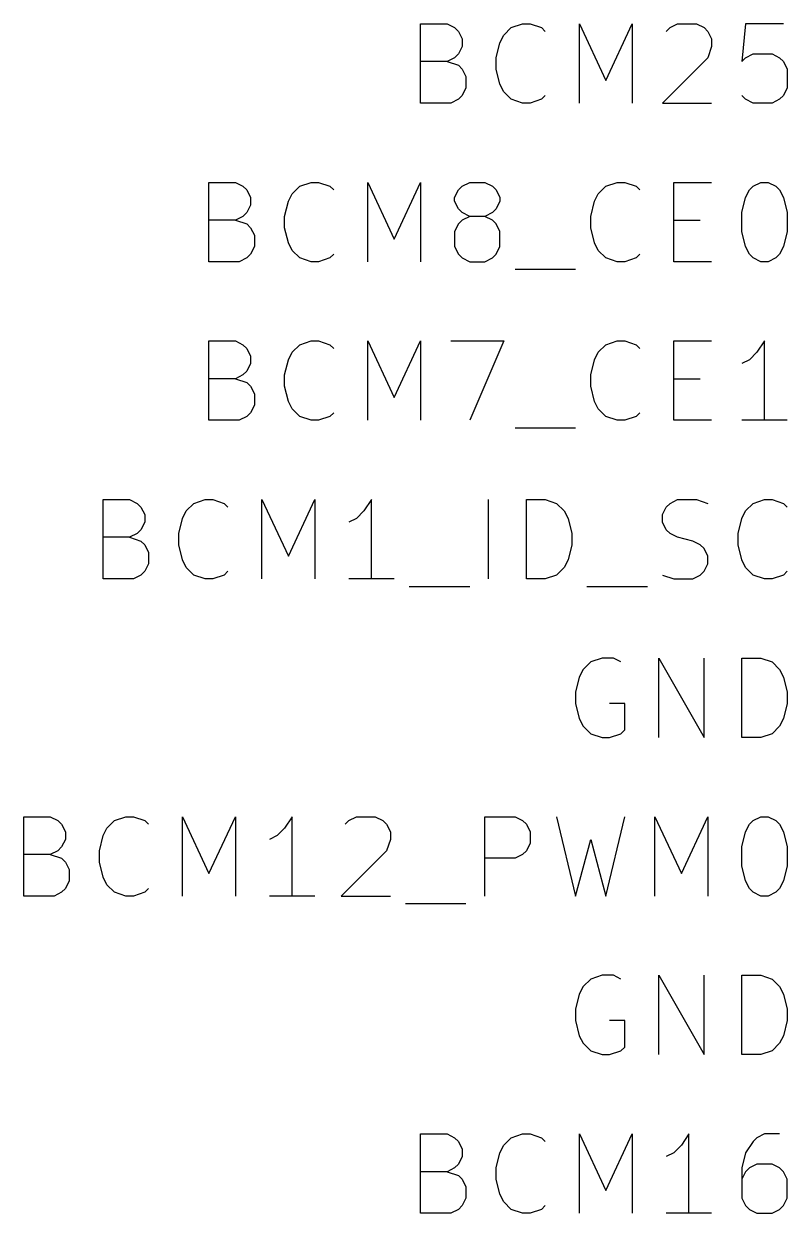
# Model space of a CAD drawing. Header units: millimetres. Extents: x 10 to 287, y -200 to -10.
# Drawn here: x 53.84 to 66.05, y -70.44 to -51.39 of the extents above; entities that cross this region are included whole.
import ezdxf

# ---------------------------------------------------------------- set-up
doc = ezdxf.new("R2010")
doc.units = ezdxf.units.MM
doc.layers.add('GREENSIXTYFIVE', color=129, linetype='CONTINUOUS')

msp = doc.modelspace()

# ---------------------------------------------------------------- linework, layer by layer
at = {"layer": 'GREENSIXTYFIVE', "linetype": 'CONTINUOUS'}
for p, q in [((60.1859, -52.6575), (60.1859, -51.3875)), ((60.1859, -51.3875), (60.6093, -51.3875)), ((60.1859, -52.6575), (60.1859, -51.3875)), ((60.1859, -51.3875), (60.6093, -51.3875)), ((60.6093, -51.3875), (60.7302, -51.448)), ((60.6093, -51.3875), (60.7302, -51.448)), ((61.6374, -51.448), (61.8188, -51.3875)), ((61.6374, -51.448), (61.8188, -51.3875)), ((61.8188, -51.3875), (61.9397, -51.3875)), ((61.8188, -51.3875), (61.9397, -51.3875)), ((61.9397, -51.3875), (62.1212, -51.448)), ((61.9397, -51.3875), (62.1212, -51.448)), ((62.7259, -52.6575), (62.7259, -51.3875)), ((62.7259, -51.3875), (63.1493, -52.2947)), ((62.7259, -52.6575), (62.7259, -51.3875)), ((62.7259, -51.3875), (63.1493, -52.2947)), ((63.1493, -52.2947), (63.5726, -51.3875)), ((63.1493, -52.2947), (63.5726, -51.3875)), ((63.5726, -51.3875), (63.5726, -52.6575)), ((63.5726, -51.3875), (63.5726, -52.6575)), ((64.1773, -51.448), (64.2983, -51.3875)), ((64.1773, -51.448), (64.2983, -51.3875)), ((64.2983, -51.3875), (64.6007, -51.3875)), ((64.2983, -51.3875), (64.6007, -51.3875)), ((64.6007, -51.3875), (64.7216, -51.448)), ((64.6007, -51.3875), (64.7216, -51.448)), ((65.3868, -51.3875), (65.3264, -51.9923)), ((65.3868, -51.3875), (65.3264, -51.9923)), ((65.9916, -51.3875), (65.3868, -51.3875)), ((65.9916, -51.3875), (65.3868, -51.3875)), ((60.7302, -51.448), (60.7907, -51.5085)), ((60.7302, -51.448), (60.7907, -51.5085)), ((60.7907, -51.5085), (60.8512, -51.6294)), ((60.7907, -51.5085), (60.8512, -51.6294)), ((61.4559, -51.6899), (61.5164, -51.569)), ((61.4559, -51.6899), (61.5164, -51.569)), ((61.5164, -51.569), (61.6374, -51.448)), ((61.5164, -51.569), (61.6374, -51.448)), ((62.1212, -51.448), (62.1816, -51.5085)), ((62.1212, -51.448), (62.1816, -51.5085)), ((64.1169, -51.5085), (64.1773, -51.448)), ((64.1169, -51.5085), (64.1773, -51.448)), ((64.7216, -51.448), (64.7821, -51.5085)), ((64.7216, -51.448), (64.7821, -51.5085)), ((64.7821, -51.5085), (64.8426, -51.6294)), ((64.7821, -51.5085), (64.8426, -51.6294)), ((60.8512, -51.7504), (60.7907, -51.8713)), ((60.8512, -51.7504), (60.7907, -51.8713)), ((60.8512, -51.6294), (60.8512, -51.7504)), ((60.8512, -51.6294), (60.8512, -51.7504)), ((61.3955, -51.9318), (61.4559, -51.6899)), ((61.3955, -51.9318), (61.4559, -51.6899)), ((64.8426, -51.7504), (64.7821, -51.9318)), ((64.8426, -51.7504), (64.7821, -51.9318)), ((64.8426, -51.6294), (64.8426, -51.7504)), ((64.8426, -51.6294), (64.8426, -51.7504)), ((60.6093, -51.9923), (60.1859, -51.9923)), ((60.6093, -51.9923), (60.1859, -51.9923)), ((60.7302, -51.9318), (60.6093, -51.9923)), ((60.7302, -51.9318), (60.6093, -51.9923)), ((60.6093, -51.9923), (60.7907, -52.0528)), ((60.6093, -51.9923), (60.7907, -52.0528)), ((60.7907, -51.8713), (60.7302, -51.9318)), ((60.7907, -51.8713), (60.7302, -51.9318)), ((61.3955, -52.1132), (61.3955, -51.9318)), ((61.3955, -52.1132), (61.3955, -51.9318)), ((64.7821, -51.9318), (64.0564, -52.6575)), ((64.7821, -51.9318), (64.0564, -52.6575)), ((65.3264, -51.9923), (65.3868, -51.9318)), ((65.3264, -51.9923), (65.3868, -51.9318)), ((65.3868, -51.9318), (65.5078, -51.8713)), ((65.3868, -51.9318), (65.5078, -51.8713)), ((65.5078, -51.8713), (65.8102, -51.8713)), ((65.5078, -51.8713), (65.8102, -51.8713)), ((65.8102, -51.8713), (65.9311, -51.9318)), ((65.8102, -51.8713), (65.9311, -51.9318)), ((65.9311, -51.9318), (65.9916, -51.9923)), ((65.9311, -51.9318), (65.9916, -51.9923)), ((65.9916, -51.9923), (66.0521, -52.1132)), ((65.9916, -51.9923), (66.0521, -52.1132)), ((60.7907, -52.0528), (60.8512, -52.1132)), ((60.7907, -52.0528), (60.8512, -52.1132)), ((60.8512, -52.1132), (60.9116, -52.2342)), ((60.8512, -52.1132), (60.9116, -52.2342)), ((61.4559, -52.3551), (61.3955, -52.1132)), ((61.4559, -52.3551), (61.3955, -52.1132)), ((66.0521, -52.1132), (66.0521, -52.4156)), ((66.0521, -52.1132), (66.0521, -52.4156)), ((60.9116, -52.2342), (60.9116, -52.4156)), ((60.9116, -52.2342), (60.9116, -52.4156)), ((61.5164, -52.4761), (61.4559, -52.3551)), ((61.5164, -52.4761), (61.4559, -52.3551)), ((60.8512, -52.5366), (60.7907, -52.5971)), ((60.8512, -52.5366), (60.7907, -52.5971)), ((60.9116, -52.4156), (60.8512, -52.5366)), ((60.9116, -52.4156), (60.8512, -52.5366)), ((61.6374, -52.5971), (61.5164, -52.4761)), ((61.6374, -52.5971), (61.5164, -52.4761)), ((62.1816, -52.5366), (62.1212, -52.5971)), ((62.1816, -52.5366), (62.1212, -52.5971)), ((65.3868, -52.5971), (65.3264, -52.5366)), ((65.3868, -52.5971), (65.3264, -52.5366)), ((65.9916, -52.5366), (65.9311, -52.5971)), ((65.9916, -52.5366), (65.9311, -52.5971)), ((66.0521, -52.4156), (65.9916, -52.5366)), ((66.0521, -52.4156), (65.9916, -52.5366)), ((60.6697, -52.6575), (60.1859, -52.6575)), ((60.6697, -52.6575), (60.1859, -52.6575)), ((60.7907, -52.5971), (60.6697, -52.6575)), ((60.7907, -52.5971), (60.6697, -52.6575)), ((61.8188, -52.6575), (61.6374, -52.5971)), ((61.8188, -52.6575), (61.6374, -52.5971)), ((61.9397, -52.6575), (61.8188, -52.6575)), ((61.9397, -52.6575), (61.8188, -52.6575)), ((62.1212, -52.5971), (61.9397, -52.6575)), ((62.1212, -52.5971), (61.9397, -52.6575)), ((64.0564, -52.6575), (64.8426, -52.6575)), ((64.0564, -52.6575), (64.8426, -52.6575)), ((65.5078, -52.6575), (65.3868, -52.5971)), ((65.5078, -52.6575), (65.3868, -52.5971)), ((65.8102, -52.6575), (65.5078, -52.6575)), ((65.8102, -52.6575), (65.5078, -52.6575)), ((65.9311, -52.5971), (65.8102, -52.6575)), ((65.9311, -52.5971), (65.8102, -52.6575)), ((56.7993, -55.1975), (56.7993, -53.9275)), ((56.7993, -53.9275), (57.2227, -53.9275)), ((56.7993, -55.1975), (56.7993, -53.9275)), ((56.7993, -53.9275), (57.2227, -53.9275)), ((57.2227, -53.9275), (57.3436, -53.988)), ((57.2227, -53.9275), (57.3436, -53.988)), ((57.3436, -53.988), (57.4041, -54.0485)), ((57.3436, -53.988), (57.4041, -54.0485)), ((57.4041, -54.0485), (57.4646, -54.1694)), ((57.4041, -54.0485), (57.4646, -54.1694)), ((58.1298, -54.109), (58.2508, -53.988)), ((58.1298, -54.109), (58.2508, -53.988)), ((58.2508, -53.988), (58.4322, -53.9275)), ((58.2508, -53.988), (58.4322, -53.9275)), ((58.4322, -53.9275), (58.5531, -53.9275)), ((58.4322, -53.9275), (58.5531, -53.9275)), ((58.5531, -53.9275), (58.7346, -53.988)), ((58.5531, -53.9275), (58.7346, -53.988)), ((58.7346, -53.988), (58.795, -54.0485)), ((58.7346, -53.988), (58.795, -54.0485)), ((59.3393, -55.1975), (59.3393, -53.9275)), ((59.3393, -53.9275), (59.7627, -54.8347)), ((59.3393, -55.1975), (59.3393, -53.9275)), ((59.3393, -53.9275), (59.7627, -54.8347)), ((59.7627, -54.8347), (60.186, -53.9275)), ((59.7627, -54.8347), (60.186, -53.9275)), ((60.186, -53.9275), (60.186, -55.1975)), ((60.186, -53.9275), (60.186, -55.1975)), ((60.7303, -54.1694), (60.7907, -54.0485)), ((60.7303, -54.1694), (60.7907, -54.0485)), ((60.7907, -54.0485), (60.8512, -53.988)), ((60.7907, -54.0485), (60.8512, -53.988)), ((60.8512, -53.988), (60.9722, -53.9275)), ((60.8512, -53.988), (60.9722, -53.9275)), ((60.9722, -53.9275), (61.2141, -53.9275)), ((60.9722, -53.9275), (61.2141, -53.9275)), ((61.2141, -53.9275), (61.335, -53.988)), ((61.2141, -53.9275), (61.335, -53.988)), ((61.335, -53.988), (61.3955, -54.0485)), ((61.335, -53.988), (61.3955, -54.0485)), ((61.3955, -54.0485), (61.456, -54.1694)), ((61.3955, -54.0485), (61.456, -54.1694)), ((63.0283, -54.109), (63.1493, -53.988)), ((63.0283, -54.109), (63.1493, -53.988)), ((63.1493, -53.988), (63.3307, -53.9275)), ((63.1493, -53.988), (63.3307, -53.9275)), ((63.3307, -53.9275), (63.4516, -53.9275)), ((63.3307, -53.9275), (63.4516, -53.9275)), ((63.4516, -53.9275), (63.6331, -53.988)), ((63.4516, -53.9275), (63.6331, -53.988)), ((63.6331, -53.988), (63.6935, -54.0485)), ((63.6331, -53.988), (63.6935, -54.0485)), ((64.2378, -55.1975), (64.2378, -53.9275)), ((64.2378, -53.9275), (64.8426, -53.9275)), ((64.2378, -55.1975), (64.2378, -53.9275)), ((64.2378, -53.9275), (64.8426, -53.9275)), ((65.3868, -54.1694), (65.4473, -54.0485)), ((65.3868, -54.1694), (65.4473, -54.0485)), ((65.4473, -54.0485), (65.5078, -53.988)), ((65.4473, -54.0485), (65.5078, -53.988)), ((65.5078, -53.988), (65.6287, -53.9275)), ((65.5078, -53.988), (65.6287, -53.9275)), ((65.6287, -53.9275), (65.7497, -53.9275)), ((65.6287, -53.9275), (65.7497, -53.9275)), ((65.7497, -53.9275), (65.8706, -53.988)), ((65.7497, -53.9275), (65.8706, -53.988)), ((65.8706, -53.988), (65.9311, -54.0485)), ((65.8706, -53.988), (65.9311, -54.0485)), ((65.9311, -54.0485), (65.9916, -54.1694)), ((65.9311, -54.0485), (65.9916, -54.1694)), ((57.4646, -54.2904), (57.4041, -54.4113)), ((57.4646, -54.2904), (57.4041, -54.4113)), ((57.4646, -54.1694), (57.4646, -54.2904)), ((57.4646, -54.1694), (57.4646, -54.2904)), ((58.0089, -54.4718), (58.0693, -54.2299)), ((58.0089, -54.4718), (58.0693, -54.2299)), ((58.0693, -54.2299), (58.1298, -54.109)), ((58.0693, -54.2299), (58.1298, -54.109)), ((60.7303, -54.2299), (60.7303, -54.1694)), ((60.7303, -54.2299), (60.7303, -54.1694)), ((60.7907, -54.3509), (60.7303, -54.2299)), ((60.7907, -54.3509), (60.7303, -54.2299)), ((61.456, -54.2299), (61.3955, -54.3509)), ((61.456, -54.2299), (61.3955, -54.3509)), ((61.456, -54.1694), (61.456, -54.2299)), ((61.456, -54.1694), (61.456, -54.2299)), ((62.9074, -54.4718), (62.9678, -54.2299)), ((62.9074, -54.4718), (62.9678, -54.2299)), ((62.9678, -54.2299), (63.0283, -54.109)), ((62.9678, -54.2299), (63.0283, -54.109)), ((65.3264, -54.4113), (65.3868, -54.1694)), ((65.3264, -54.4113), (65.3868, -54.1694)), ((65.9916, -54.1694), (66.0521, -54.4113)), ((65.9916, -54.1694), (66.0521, -54.4113)), ((57.3436, -54.4718), (57.2227, -54.5323)), ((57.3436, -54.4718), (57.2227, -54.5323)), ((57.4041, -54.4113), (57.3436, -54.4718)), ((57.4041, -54.4113), (57.3436, -54.4718)), ((58.0089, -54.6532), (58.0089, -54.4718)), ((58.0089, -54.6532), (58.0089, -54.4718)), ((60.8512, -54.4113), (60.7907, -54.3509)), ((60.8512, -54.4113), (60.7907, -54.3509)), ((60.9722, -54.4718), (60.8512, -54.4113)), ((60.9722, -54.4718), (60.8512, -54.4113)), ((60.9722, -54.4718), (60.8512, -54.5323)), ((60.9722, -54.4718), (60.8512, -54.5323)), ((61.2141, -54.4718), (60.9722, -54.4718)), ((61.2141, -54.4718), (60.9722, -54.4718)), ((61.335, -54.4113), (61.2141, -54.4718)), ((61.335, -54.4113), (61.2141, -54.4718)), ((61.335, -54.5323), (61.2141, -54.4718)), ((61.335, -54.5323), (61.2141, -54.4718)), ((61.3955, -54.3509), (61.335, -54.4113)), ((61.3955, -54.3509), (61.335, -54.4113)), ((62.9074, -54.6532), (62.9074, -54.4718)), ((62.9074, -54.6532), (62.9074, -54.4718)), ((65.3264, -54.7137), (65.3264, -54.4113)), ((65.3264, -54.7137), (65.3264, -54.4113)), ((66.0521, -54.4113), (66.0521, -54.7137)), ((66.0521, -54.4113), (66.0521, -54.7137)), ((57.2227, -54.5323), (56.7993, -54.5323)), ((57.2227, -54.5323), (56.7993, -54.5323)), ((57.2227, -54.5323), (57.4041, -54.5928)), ((57.2227, -54.5323), (57.4041, -54.5928)), ((57.4041, -54.5928), (57.4646, -54.6532)), ((57.4041, -54.5928), (57.4646, -54.6532)), ((57.4646, -54.6532), (57.525, -54.7742)), ((57.4646, -54.6532), (57.525, -54.7742)), ((58.0693, -54.8951), (58.0089, -54.6532)), ((58.0693, -54.8951), (58.0089, -54.6532)), ((60.7907, -54.5928), (60.7303, -54.7137)), ((60.7907, -54.5928), (60.7303, -54.7137)), ((60.8512, -54.5323), (60.7907, -54.5928)), ((60.8512, -54.5323), (60.7907, -54.5928)), ((61.3955, -54.5928), (61.335, -54.5323)), ((61.3955, -54.5928), (61.335, -54.5323)), ((61.456, -54.7137), (61.3955, -54.5928)), ((61.456, -54.7137), (61.3955, -54.5928)), ((62.9678, -54.8951), (62.9074, -54.6532)), ((62.9678, -54.8951), (62.9074, -54.6532)), ((64.2378, -54.5323), (64.6612, -54.5323)), ((64.2378, -54.5323), (64.6612, -54.5323)), ((57.525, -54.7742), (57.525, -54.9556)), ((57.525, -54.7742), (57.525, -54.9556)), ((60.7303, -54.7137), (60.7303, -54.9556)), ((60.7303, -54.7137), (60.7303, -54.9556)), ((61.456, -54.9556), (61.456, -54.7137)), ((61.456, -54.9556), (61.456, -54.7137)), ((65.3868, -54.9556), (65.3264, -54.7137)), ((65.3868, -54.9556), (65.3264, -54.7137)), ((66.0521, -54.7137), (65.9916, -54.9556)), ((66.0521, -54.7137), (65.9916, -54.9556)), ((57.525, -54.9556), (57.4646, -55.0766)), ((57.525, -54.9556), (57.4646, -55.0766)), ((58.1298, -55.0161), (58.0693, -54.8951)), ((58.1298, -55.0161), (58.0693, -54.8951)), ((58.2508, -55.1371), (58.1298, -55.0161)), ((58.2508, -55.1371), (58.1298, -55.0161)), ((60.7303, -54.9556), (60.7907, -55.0766)), ((60.7303, -54.9556), (60.7907, -55.0766)), ((61.3955, -55.0766), (61.456, -54.9556)), ((61.3955, -55.0766), (61.456, -54.9556)), ((63.0283, -55.0161), (62.9678, -54.8951)), ((63.0283, -55.0161), (62.9678, -54.8951)), ((63.1493, -55.1371), (63.0283, -55.0161)), ((63.1493, -55.1371), (63.0283, -55.0161)), ((65.4473, -55.0766), (65.3868, -54.9556)), ((65.4473, -55.0766), (65.3868, -54.9556)), ((65.9916, -54.9556), (65.9311, -55.0766)), ((65.9916, -54.9556), (65.9311, -55.0766)), ((57.2831, -55.1975), (56.7993, -55.1975)), ((57.2831, -55.1975), (56.7993, -55.1975)), ((57.4041, -55.1371), (57.2831, -55.1975)), ((57.4041, -55.1371), (57.2831, -55.1975)), ((57.4646, -55.0766), (57.4041, -55.1371)), ((57.4646, -55.0766), (57.4041, -55.1371)), ((58.4322, -55.1975), (58.2508, -55.1371)), ((58.4322, -55.1975), (58.2508, -55.1371)), ((58.5531, -55.1975), (58.4322, -55.1975)), ((58.5531, -55.1975), (58.4322, -55.1975)), ((58.7346, -55.1371), (58.5531, -55.1975)), ((58.7346, -55.1371), (58.5531, -55.1975)), ((58.795, -55.0766), (58.7346, -55.1371)), ((58.795, -55.0766), (58.7346, -55.1371)), ((60.7907, -55.0766), (60.8512, -55.1371)), ((60.7907, -55.0766), (60.8512, -55.1371)), ((60.8512, -55.1371), (60.9722, -55.1975)), ((60.8512, -55.1371), (60.9722, -55.1975)), ((60.9722, -55.1975), (61.2141, -55.1975)), ((60.9722, -55.1975), (61.2141, -55.1975)), ((61.2141, -55.1975), (61.335, -55.1371)), ((61.2141, -55.1975), (61.335, -55.1371)), ((61.335, -55.1371), (61.3955, -55.0766)), ((61.335, -55.1371), (61.3955, -55.0766)), ((63.3307, -55.1975), (63.1493, -55.1371)), ((63.3307, -55.1975), (63.1493, -55.1371)), ((63.4516, -55.1975), (63.3307, -55.1975)), ((63.4516, -55.1975), (63.3307, -55.1975)), ((63.6331, -55.1371), (63.4516, -55.1975)), ((63.6331, -55.1371), (63.4516, -55.1975)), ((63.6935, -55.0766), (63.6331, -55.1371)), ((63.6935, -55.0766), (63.6331, -55.1371)), ((64.8426, -55.1975), (64.2378, -55.1975)), ((64.8426, -55.1975), (64.2378, -55.1975)), ((65.5078, -55.1371), (65.4473, -55.0766)), ((65.5078, -55.1371), (65.4473, -55.0766)), ((65.6287, -55.1975), (65.5078, -55.1371)), ((65.6287, -55.1975), (65.5078, -55.1371)), ((65.7497, -55.1975), (65.6287, -55.1975)), ((65.7497, -55.1975), (65.6287, -55.1975)), ((65.8706, -55.1371), (65.7497, -55.1975)), ((65.8706, -55.1371), (65.7497, -55.1975)), ((65.9311, -55.0766), (65.8706, -55.1371)), ((65.9311, -55.0766), (65.8706, -55.1371)), ((61.6979, -55.3185), (62.6655, -55.3185)), ((61.6979, -55.3185), (62.6655, -55.3185)), ((56.7993, -57.7375), (56.7993, -56.4675)), ((56.7993, -56.4675), (57.2227, -56.4675)), ((56.7993, -57.7375), (56.7993, -56.4675)), ((56.7993, -56.4675), (57.2227, -56.4675)), ((57.2227, -56.4675), (57.3436, -56.528)), ((57.2227, -56.4675), (57.3436, -56.528)), ((57.3436, -56.528), (57.4041, -56.5885)), ((57.3436, -56.528), (57.4041, -56.5885)), ((58.1298, -56.649), (58.2508, -56.528)), ((58.1298, -56.649), (58.2508, -56.528)), ((58.2508, -56.528), (58.4322, -56.4675)), ((58.2508, -56.528), (58.4322, -56.4675)), ((58.4322, -56.4675), (58.5531, -56.4675)), ((58.4322, -56.4675), (58.5531, -56.4675)), ((58.5531, -56.4675), (58.7346, -56.528)), ((58.5531, -56.4675), (58.7346, -56.528)), ((58.7346, -56.528), (58.795, -56.5885)), ((58.7346, -56.528), (58.795, -56.5885)), ((59.3393, -57.7375), (59.3393, -56.4675)), ((59.3393, -56.4675), (59.7627, -57.3747)), ((59.3393, -57.7375), (59.3393, -56.4675)), ((59.3393, -56.4675), (59.7627, -57.3747)), ((59.7627, -57.3747), (60.186, -56.4675)), ((59.7627, -57.3747), (60.186, -56.4675)), ((60.186, -56.4675), (60.186, -57.7375)), ((60.186, -56.4675), (60.186, -57.7375)), ((60.6698, -56.4675), (61.5164, -56.4675)), ((60.6698, -56.4675), (61.5164, -56.4675)), ((61.5164, -56.4675), (60.9722, -57.7375)), ((61.5164, -56.4675), (60.9722, -57.7375)), ((63.0283, -56.649), (63.1493, -56.528)), ((63.0283, -56.649), (63.1493, -56.528)), ((63.1493, -56.528), (63.3307, -56.4675)), ((63.1493, -56.528), (63.3307, -56.4675)), ((63.3307, -56.4675), (63.4516, -56.4675)), ((63.3307, -56.4675), (63.4516, -56.4675)), ((63.4516, -56.4675), (63.6331, -56.528)), ((63.4516, -56.4675), (63.6331, -56.528)), ((63.6331, -56.528), (63.6935, -56.5885)), ((63.6331, -56.528), (63.6935, -56.5885)), ((64.2378, -57.7375), (64.2378, -56.4675)), ((64.2378, -56.4675), (64.8426, -56.4675)), ((64.2378, -57.7375), (64.2378, -56.4675)), ((64.2378, -56.4675), (64.8426, -56.4675)), ((65.6892, -56.4675), (65.5683, -56.649)), ((65.6892, -56.4675), (65.5683, -56.649)), ((65.6892, -57.7375), (65.6892, -56.4675)), ((65.6892, -57.7375), (65.6892, -56.4675)), ((57.4041, -56.5885), (57.4646, -56.7094)), ((57.4041, -56.5885), (57.4646, -56.7094)), ((57.4646, -56.7094), (57.4646, -56.8304)), ((57.4646, -56.7094), (57.4646, -56.8304)), ((58.0693, -56.7699), (58.1298, -56.649)), ((58.0693, -56.7699), (58.1298, -56.649)), ((62.9678, -56.7699), (63.0283, -56.649)), ((62.9678, -56.7699), (63.0283, -56.649)), ((65.5683, -56.649), (65.4473, -56.7699)), ((65.5683, -56.649), (65.4473, -56.7699)), ((57.4041, -56.9513), (57.3436, -57.0118)), ((57.4041, -56.9513), (57.3436, -57.0118)), ((57.4646, -56.8304), (57.4041, -56.9513)), ((57.4646, -56.8304), (57.4041, -56.9513)), ((58.0089, -57.0118), (58.0693, -56.7699)), ((58.0089, -57.0118), (58.0693, -56.7699)), ((62.9074, -57.0118), (62.9678, -56.7699)), ((62.9074, -57.0118), (62.9678, -56.7699)), ((65.4473, -56.7699), (65.3264, -56.8304)), ((65.4473, -56.7699), (65.3264, -56.8304)), ((57.2227, -57.0723), (56.7993, -57.0723)), ((57.2227, -57.0723), (56.7993, -57.0723)), ((57.3436, -57.0118), (57.2227, -57.0723)), ((57.3436, -57.0118), (57.2227, -57.0723)), ((57.2227, -57.0723), (57.4041, -57.1328)), ((57.2227, -57.0723), (57.4041, -57.1328)), ((57.4041, -57.1328), (57.4646, -57.1932)), ((57.4041, -57.1328), (57.4646, -57.1932)), ((58.0089, -57.1932), (58.0089, -57.0118)), ((58.0089, -57.1932), (58.0089, -57.0118)), ((62.9074, -57.1932), (62.9074, -57.0118)), ((62.9074, -57.1932), (62.9074, -57.0118)), ((64.2378, -57.0723), (64.6612, -57.0723)), ((64.2378, -57.0723), (64.6612, -57.0723)), ((57.4646, -57.1932), (57.525, -57.3142)), ((57.4646, -57.1932), (57.525, -57.3142)), ((57.525, -57.3142), (57.525, -57.4956)), ((57.525, -57.3142), (57.525, -57.4956)), ((58.0693, -57.4351), (58.0089, -57.1932)), ((58.0693, -57.4351), (58.0089, -57.1932)), ((62.9678, -57.4351), (62.9074, -57.1932)), ((62.9678, -57.4351), (62.9074, -57.1932)), ((57.525, -57.4956), (57.4646, -57.6166)), ((57.525, -57.4956), (57.4646, -57.6166)), ((58.1298, -57.5561), (58.0693, -57.4351)), ((58.1298, -57.5561), (58.0693, -57.4351)), ((63.0283, -57.5561), (62.9678, -57.4351)), ((63.0283, -57.5561), (62.9678, -57.4351)), ((57.4041, -57.6771), (57.2831, -57.7375)), ((57.4041, -57.6771), (57.2831, -57.7375)), ((57.4646, -57.6166), (57.4041, -57.6771)), ((57.4646, -57.6166), (57.4041, -57.6771)), ((58.2508, -57.6771), (58.1298, -57.5561)), ((58.2508, -57.6771), (58.1298, -57.5561)), ((58.4322, -57.7375), (58.2508, -57.6771)), ((58.4322, -57.7375), (58.2508, -57.6771)), ((58.7346, -57.6771), (58.5531, -57.7375)), ((58.7346, -57.6771), (58.5531, -57.7375)), ((58.795, -57.6166), (58.7346, -57.6771)), ((58.795, -57.6166), (58.7346, -57.6771)), ((63.1493, -57.6771), (63.0283, -57.5561)), ((63.1493, -57.6771), (63.0283, -57.5561)), ((63.3307, -57.7375), (63.1493, -57.6771)), ((63.3307, -57.7375), (63.1493, -57.6771)), ((63.6331, -57.6771), (63.4516, -57.7375)), ((63.6331, -57.6771), (63.4516, -57.7375)), ((63.6935, -57.6166), (63.6331, -57.6771)), ((63.6935, -57.6166), (63.6331, -57.6771)), ((57.2831, -57.7375), (56.7993, -57.7375)), ((57.2831, -57.7375), (56.7993, -57.7375)), ((58.5531, -57.7375), (58.4322, -57.7375)), ((58.5531, -57.7375), (58.4322, -57.7375)), ((61.6979, -57.8585), (62.6655, -57.8585)), ((61.6979, -57.8585), (62.6655, -57.8585)), ((63.4516, -57.7375), (63.3307, -57.7375)), ((63.4516, -57.7375), (63.3307, -57.7375)), ((64.8426, -57.7375), (64.2378, -57.7375)), ((64.8426, -57.7375), (64.2378, -57.7375)), ((66.0521, -57.7375), (65.3264, -57.7375)), ((66.0521, -57.7375), (65.3264, -57.7375)), ((55.1059, -60.2775), (55.1059, -59.0075)), ((55.1059, -59.0075), (55.5293, -59.0075)), ((55.1059, -60.2775), (55.1059, -59.0075)), ((55.1059, -59.0075), (55.5293, -59.0075)), ((55.5293, -59.0075), (55.6502, -59.068)), ((55.5293, -59.0075), (55.6502, -59.068)), ((56.5574, -59.068), (56.7388, -59.0075)), ((56.5574, -59.068), (56.7388, -59.0075)), ((56.7388, -59.0075), (56.8597, -59.0075)), ((56.7388, -59.0075), (56.8597, -59.0075)), ((56.8597, -59.0075), (57.0412, -59.068)), ((56.8597, -59.0075), (57.0412, -59.068)), ((57.6459, -60.2775), (57.6459, -59.0075)), ((57.6459, -59.0075), (58.0693, -59.9147)), ((57.6459, -60.2775), (57.6459, -59.0075)), ((57.6459, -59.0075), (58.0693, -59.9147)), ((58.0693, -59.9147), (58.4926, -59.0075)), ((58.0693, -59.9147), (58.4926, -59.0075)), ((58.4926, -59.0075), (58.4926, -60.2775)), ((58.4926, -59.0075), (58.4926, -60.2775)), ((59.3997, -59.0075), (59.2788, -59.189)), ((59.3997, -59.0075), (59.2788, -59.189)), ((59.3997, -60.2775), (59.3997, -59.0075)), ((59.3997, -60.2775), (59.3997, -59.0075)), ((61.2744, -60.2775), (61.2744, -59.0075)), ((61.2744, -60.2775), (61.2744, -59.0075)), ((61.8792, -60.2775), (61.8792, -59.0075)), ((61.8792, -59.0075), (62.1816, -59.0075)), ((61.8792, -60.2775), (61.8792, -59.0075)), ((61.8792, -59.0075), (62.1816, -59.0075)), ((62.1816, -59.0075), (62.363, -59.068)), ((62.1816, -59.0075), (62.363, -59.068)), ((64.1773, -59.068), (64.2983, -59.0075)), ((64.1773, -59.068), (64.2983, -59.0075)), ((64.2983, -59.0075), (64.6006, -59.0075)), ((64.2983, -59.0075), (64.6006, -59.0075)), ((64.6006, -59.0075), (64.7821, -59.068)), ((64.6006, -59.0075), (64.7821, -59.068)), ((65.5078, -59.068), (65.6892, -59.0075)), ((65.5078, -59.068), (65.6892, -59.0075)), ((65.6892, -59.0075), (65.8101, -59.0075)), ((65.6892, -59.0075), (65.8101, -59.0075)), ((65.8101, -59.0075), (65.9916, -59.068)), ((65.8101, -59.0075), (65.9916, -59.068)), ((55.6502, -59.068), (55.7107, -59.1285)), ((55.6502, -59.068), (55.7107, -59.1285)), ((55.7107, -59.1285), (55.7712, -59.2494)), ((55.7107, -59.1285), (55.7712, -59.2494)), ((56.3759, -59.3099), (56.4364, -59.189)), ((56.3759, -59.3099), (56.4364, -59.189)), ((56.4364, -59.189), (56.5574, -59.068)), ((56.4364, -59.189), (56.5574, -59.068)), ((57.0412, -59.068), (57.1016, -59.1285)), ((57.0412, -59.068), (57.1016, -59.1285)), ((59.2788, -59.189), (59.1578, -59.3099)), ((59.2788, -59.189), (59.1578, -59.3099)), ((62.363, -59.068), (62.484, -59.189)), ((62.363, -59.068), (62.484, -59.189)), ((62.484, -59.189), (62.5445, -59.3099)), ((62.484, -59.189), (62.5445, -59.3099)), ((64.0564, -59.2494), (64.1168, -59.1285)), ((64.0564, -59.2494), (64.1168, -59.1285)), ((64.1168, -59.1285), (64.1773, -59.068)), ((64.1168, -59.1285), (64.1773, -59.068)), ((65.3263, -59.3099), (65.3868, -59.189)), ((65.3263, -59.3099), (65.3868, -59.189)), ((65.3868, -59.189), (65.5078, -59.068)), ((65.3868, -59.189), (65.5078, -59.068)), ((65.9916, -59.068), (66.052, -59.1285)), ((65.9916, -59.068), (66.052, -59.1285)), ((55.7712, -59.3704), (55.7107, -59.4913)), ((55.7712, -59.3704), (55.7107, -59.4913)), ((55.7712, -59.2494), (55.7712, -59.3704)), ((55.7712, -59.2494), (55.7712, -59.3704)), ((56.3155, -59.5518), (56.3759, -59.3099)), ((56.3155, -59.5518), (56.3759, -59.3099)), ((59.1578, -59.3099), (59.0369, -59.3704)), ((59.1578, -59.3099), (59.0369, -59.3704)), ((62.5445, -59.3099), (62.6049, -59.5518)), ((62.5445, -59.3099), (62.6049, -59.5518)), ((64.0564, -59.3704), (64.0564, -59.2494)), ((64.0564, -59.3704), (64.0564, -59.2494)), ((64.1168, -59.4913), (64.0564, -59.3704)), ((64.1168, -59.4913), (64.0564, -59.3704)), ((65.2659, -59.5518), (65.3263, -59.3099)), ((65.2659, -59.5518), (65.3263, -59.3099)), ((55.5293, -59.6123), (55.1059, -59.6123)), ((55.5293, -59.6123), (55.1059, -59.6123)), ((55.6502, -59.5518), (55.5293, -59.6123)), ((55.6502, -59.5518), (55.5293, -59.6123)), ((55.5293, -59.6123), (55.7107, -59.6728)), ((55.5293, -59.6123), (55.7107, -59.6728)), ((55.7107, -59.4913), (55.6502, -59.5518)), ((55.7107, -59.4913), (55.6502, -59.5518)), ((56.3155, -59.7332), (56.3155, -59.5518)), ((56.3155, -59.7332), (56.3155, -59.5518)), ((62.6049, -59.5518), (62.6049, -59.7332)), ((62.6049, -59.5518), (62.6049, -59.7332)), ((64.1773, -59.5518), (64.1168, -59.4913)), ((64.1773, -59.5518), (64.1168, -59.4913)), ((64.2983, -59.6123), (64.1773, -59.5518)), ((64.2983, -59.6123), (64.1773, -59.5518)), ((64.5402, -59.6728), (64.2983, -59.6123)), ((64.5402, -59.6728), (64.2983, -59.6123)), ((65.2659, -59.7332), (65.2659, -59.5518)), ((65.2659, -59.7332), (65.2659, -59.5518)), ((55.7107, -59.6728), (55.7712, -59.7332)), ((55.7107, -59.6728), (55.7712, -59.7332)), ((55.7712, -59.7332), (55.8316, -59.8542)), ((55.7712, -59.7332), (55.8316, -59.8542)), ((56.3759, -59.9751), (56.3155, -59.7332)), ((56.3759, -59.9751), (56.3155, -59.7332)), ((62.6049, -59.7332), (62.5445, -59.9751)), ((62.6049, -59.7332), (62.5445, -59.9751)), ((64.6611, -59.7332), (64.5402, -59.6728)), ((64.6611, -59.7332), (64.5402, -59.6728)), ((64.7216, -59.7937), (64.6611, -59.7332)), ((64.7216, -59.7937), (64.6611, -59.7332)), ((64.7821, -59.9147), (64.7216, -59.7937)), ((64.7821, -59.9147), (64.7216, -59.7937)), ((65.3263, -59.9751), (65.2659, -59.7332)), ((65.3263, -59.9751), (65.2659, -59.7332)), ((55.8316, -59.8542), (55.8316, -60.0356)), ((55.8316, -59.8542), (55.8316, -60.0356)), ((56.4364, -60.0961), (56.3759, -59.9751)), ((56.4364, -60.0961), (56.3759, -59.9751)), ((62.5445, -59.9751), (62.484, -60.0961)), ((62.5445, -59.9751), (62.484, -60.0961)), ((64.7821, -60.0356), (64.7821, -59.9147)), ((64.7821, -60.0356), (64.7821, -59.9147)), ((65.3868, -60.0961), (65.3263, -59.9751)), ((65.3868, -60.0961), (65.3263, -59.9751)), ((55.7712, -60.1566), (55.7107, -60.2171)), ((55.7712, -60.1566), (55.7107, -60.2171)), ((55.8316, -60.0356), (55.7712, -60.1566)), ((55.8316, -60.0356), (55.7712, -60.1566)), ((56.5574, -60.2171), (56.4364, -60.0961)), ((56.5574, -60.2171), (56.4364, -60.0961)), ((57.1016, -60.1566), (57.0412, -60.2171)), ((57.1016, -60.1566), (57.0412, -60.2171)), ((62.484, -60.0961), (62.363, -60.2171)), ((62.484, -60.0961), (62.363, -60.2171)), ((64.6611, -60.2171), (64.7216, -60.1566)), ((64.6611, -60.2171), (64.7216, -60.1566)), ((64.7216, -60.1566), (64.7821, -60.0356)), ((64.7216, -60.1566), (64.7821, -60.0356)), ((65.5078, -60.2171), (65.3868, -60.0961)), ((65.5078, -60.2171), (65.3868, -60.0961)), ((66.052, -60.1566), (65.9916, -60.2171)), ((66.052, -60.1566), (65.9916, -60.2171)), ((55.5897, -60.2775), (55.1059, -60.2775)), ((55.5897, -60.2775), (55.1059, -60.2775)), ((55.7107, -60.2171), (55.5897, -60.2775)), ((55.7107, -60.2171), (55.5897, -60.2775)), ((56.7388, -60.2775), (56.5574, -60.2171)), ((56.7388, -60.2775), (56.5574, -60.2171)), ((56.8597, -60.2775), (56.7388, -60.2775)), ((56.8597, -60.2775), (56.7388, -60.2775)), ((57.0412, -60.2171), (56.8597, -60.2775)), ((57.0412, -60.2171), (56.8597, -60.2775)), ((59.7626, -60.2775), (59.0369, -60.2775)), ((59.7626, -60.2775), (59.0369, -60.2775)), ((62.1816, -60.2775), (61.8792, -60.2775)), ((62.1816, -60.2775), (61.8792, -60.2775)), ((62.363, -60.2171), (62.1816, -60.2775)), ((62.363, -60.2171), (62.1816, -60.2775)), ((64.0564, -60.2171), (64.2378, -60.2775)), ((64.0564, -60.2171), (64.2378, -60.2775)), ((64.2378, -60.2775), (64.5402, -60.2775)), ((64.2378, -60.2775), (64.5402, -60.2775)), ((64.5402, -60.2775), (64.6611, -60.2171)), ((64.5402, -60.2775), (64.6611, -60.2171)), ((65.6892, -60.2775), (65.5078, -60.2171)), ((65.6892, -60.2775), (65.5078, -60.2171)), ((65.8101, -60.2775), (65.6892, -60.2775)), ((65.8101, -60.2775), (65.6892, -60.2775)), ((65.9916, -60.2171), (65.8101, -60.2775)), ((65.9916, -60.2171), (65.8101, -60.2775)), ((60.0045, -60.3985), (60.9721, -60.3985)), ((60.0045, -60.3985), (60.9721, -60.3985)), ((62.8469, -60.3985), (63.8145, -60.3985)), ((62.8469, -60.3985), (63.8145, -60.3985)), ((62.9073, -61.608), (62.7863, -61.729)), ((62.9073, -61.608), (62.7863, -61.729)), ((63.0887, -61.5475), (62.9073, -61.608)), ((63.0887, -61.5475), (62.9073, -61.608)), ((63.2701, -61.5475), (63.0887, -61.5475)), ((63.2701, -61.5475), (63.0887, -61.5475)), ((63.3911, -61.608), (63.2701, -61.5475)), ((63.3911, -61.608), (63.2701, -61.5475)), ((63.9958, -62.8175), (63.9958, -61.5475)), ((63.9958, -61.5475), (64.7215, -62.8175)), ((63.9958, -62.8175), (63.9958, -61.5475)), ((63.9958, -61.5475), (64.7215, -62.8175)), ((64.7215, -62.8175), (64.7215, -61.5475)), ((64.7215, -62.8175), (64.7215, -61.5475)), ((65.3263, -62.8175), (65.3263, -61.5475)), ((65.3263, -61.5475), (65.6287, -61.5475)), ((65.3263, -62.8175), (65.3263, -61.5475)), ((65.3263, -61.5475), (65.6287, -61.5475)), ((65.6287, -61.5475), (65.8101, -61.608)), ((65.6287, -61.5475), (65.8101, -61.608)), ((65.8101, -61.608), (65.9311, -61.729)), ((65.8101, -61.608), (65.9311, -61.729)), ((62.7258, -61.8499), (62.6654, -62.0918)), ((62.7258, -61.8499), (62.6654, -62.0918)), ((62.7863, -61.729), (62.7258, -61.8499)), ((62.7863, -61.729), (62.7258, -61.8499)), ((65.9311, -61.729), (65.9916, -61.8499)), ((65.9311, -61.729), (65.9916, -61.8499)), ((65.9916, -61.8499), (66.052, -62.0918)), ((65.9916, -61.8499), (66.052, -62.0918)), ((62.6654, -62.0918), (62.6654, -62.2732)), ((62.6654, -62.0918), (62.6654, -62.2732)), ((66.052, -62.0918), (66.052, -62.2732)), ((66.052, -62.0918), (66.052, -62.2732)), ((62.6654, -62.2732), (62.7258, -62.5151)), ((62.6654, -62.2732), (62.7258, -62.5151)), ((63.4515, -62.2732), (63.2096, -62.2732)), ((63.4515, -62.2732), (63.2096, -62.2732)), ((63.4515, -62.6966), (63.4515, -62.2732)), ((63.4515, -62.6966), (63.4515, -62.2732)), ((66.052, -62.2732), (65.9916, -62.5151)), ((66.052, -62.2732), (65.9916, -62.5151)), ((62.7258, -62.5151), (62.7863, -62.6361)), ((62.7258, -62.5151), (62.7863, -62.6361)), ((62.7863, -62.6361), (62.9073, -62.7571)), ((62.7863, -62.6361), (62.9073, -62.7571)), ((65.9311, -62.6361), (65.8101, -62.7571)), ((65.9311, -62.6361), (65.8101, -62.7571)), ((65.9916, -62.5151), (65.9311, -62.6361)), ((65.9916, -62.5151), (65.9311, -62.6361)), ((62.9073, -62.7571), (63.0887, -62.8175)), ((62.9073, -62.7571), (63.0887, -62.8175)), ((63.0887, -62.8175), (63.2096, -62.8175)), ((63.0887, -62.8175), (63.2096, -62.8175)), ((63.2096, -62.8175), (63.3911, -62.7571)), ((63.2096, -62.8175), (63.3911, -62.7571)), ((63.3911, -62.7571), (63.4515, -62.6966)), ((63.3911, -62.7571), (63.4515, -62.6966)), ((65.6287, -62.8175), (65.3263, -62.8175)), ((65.6287, -62.8175), (65.3263, -62.8175)), ((65.8101, -62.7571), (65.6287, -62.8175)), ((65.8101, -62.7571), (65.6287, -62.8175)), ((53.836, -65.3575), (53.836, -64.0875)), ((53.836, -64.0875), (54.2594, -64.0875)), ((53.836, -65.3575), (53.836, -64.0875)), ((53.836, -64.0875), (54.2594, -64.0875)), ((54.2594, -64.0875), (54.3803, -64.148)), ((54.2594, -64.0875), (54.3803, -64.148)), ((54.3803, -64.148), (54.4408, -64.2085)), ((54.3803, -64.148), (54.4408, -64.2085)), ((55.1665, -64.269), (55.2875, -64.148)), ((55.1665, -64.269), (55.2875, -64.148)), ((55.2875, -64.148), (55.4689, -64.0875)), ((55.2875, -64.148), (55.4689, -64.0875)), ((55.4689, -64.0875), (55.5898, -64.0875)), ((55.4689, -64.0875), (55.5898, -64.0875)), ((55.5898, -64.0875), (55.7713, -64.148)), ((55.5898, -64.0875), (55.7713, -64.148)), ((55.7713, -64.148), (55.8317, -64.2085)), ((55.7713, -64.148), (55.8317, -64.2085)), ((56.376, -65.3575), (56.376, -64.0875)), ((56.376, -64.0875), (56.7994, -64.9947)), ((56.376, -65.3575), (56.376, -64.0875)), ((56.376, -64.0875), (56.7994, -64.9947)), ((56.7994, -64.9947), (57.2227, -64.0875)), ((56.7994, -64.9947), (57.2227, -64.0875)), ((57.2227, -64.0875), (57.2227, -65.3575)), ((57.2227, -64.0875), (57.2227, -65.3575)), ((58.1298, -64.0875), (58.0089, -64.269)), ((58.1298, -64.0875), (58.0089, -64.269)), ((58.1298, -65.3575), (58.1298, -64.0875)), ((58.1298, -65.3575), (58.1298, -64.0875)), ((58.9765, -64.2085), (59.0369, -64.148)), ((58.9765, -64.2085), (59.0369, -64.148)), ((59.0369, -64.148), (59.1579, -64.0875)), ((59.0369, -64.148), (59.1579, -64.0875)), ((59.1579, -64.0875), (59.4603, -64.0875)), ((59.1579, -64.0875), (59.4603, -64.0875)), ((59.4603, -64.0875), (59.5812, -64.148)), ((59.4603, -64.0875), (59.5812, -64.148)), ((59.5812, -64.148), (59.6417, -64.2085)), ((59.5812, -64.148), (59.6417, -64.2085)), ((61.214, -65.3575), (61.214, -64.0875)), ((61.214, -64.0875), (61.6978, -64.0875)), ((61.214, -65.3575), (61.214, -64.0875)), ((61.214, -64.0875), (61.6978, -64.0875)), ((61.6978, -64.0875), (61.8188, -64.148)), ((61.6978, -64.0875), (61.8188, -64.148)), ((61.8188, -64.148), (61.8793, -64.2085)), ((61.8188, -64.148), (61.8793, -64.2085)), ((62.3631, -64.0875), (62.6655, -65.3575)), ((62.3631, -64.0875), (62.6655, -65.3575)), ((63.1493, -65.3575), (63.4517, -64.0875)), ((63.1493, -65.3575), (63.4517, -64.0875)), ((63.9354, -65.3575), (63.9354, -64.0875)), ((63.9354, -64.0875), (64.3588, -64.9947)), ((63.9354, -65.3575), (63.9354, -64.0875)), ((63.9354, -64.0875), (64.3588, -64.9947)), ((64.3588, -64.9947), (64.7821, -64.0875)), ((64.3588, -64.9947), (64.7821, -64.0875)), ((64.7821, -64.0875), (64.7821, -65.3575)), ((64.7821, -64.0875), (64.7821, -65.3575)), ((65.4473, -64.2085), (65.5078, -64.148)), ((65.4473, -64.2085), (65.5078, -64.148)), ((65.5078, -64.148), (65.6287, -64.0875)), ((65.5078, -64.148), (65.6287, -64.0875)), ((65.6287, -64.0875), (65.7497, -64.0875)), ((65.6287, -64.0875), (65.7497, -64.0875)), ((65.7497, -64.0875), (65.8706, -64.148)), ((65.7497, -64.0875), (65.8706, -64.148)), ((65.8706, -64.148), (65.9311, -64.2085)), ((65.8706, -64.148), (65.9311, -64.2085)), ((54.4408, -64.2085), (54.5013, -64.3294)), ((54.4408, -64.2085), (54.5013, -64.3294)), ((54.5013, -64.3294), (54.5013, -64.4504)), ((54.5013, -64.3294), (54.5013, -64.4504)), ((55.106, -64.3899), (55.1665, -64.269)), ((55.106, -64.3899), (55.1665, -64.269)), ((58.0089, -64.269), (57.8879, -64.3899)), ((58.0089, -64.269), (57.8879, -64.3899)), ((59.6417, -64.2085), (59.7022, -64.3294)), ((59.6417, -64.2085), (59.7022, -64.3294)), ((59.7022, -64.3294), (59.7022, -64.4504)), ((59.7022, -64.3294), (59.7022, -64.4504)), ((61.8793, -64.2085), (61.9397, -64.3294)), ((61.8793, -64.2085), (61.9397, -64.3294)), ((61.9397, -64.3294), (61.9397, -64.5109)), ((61.9397, -64.3294), (61.9397, -64.5109)), ((65.3264, -64.5713), (65.3868, -64.3294)), ((65.3264, -64.5713), (65.3868, -64.3294)), ((65.3868, -64.3294), (65.4473, -64.2085)), ((65.3868, -64.3294), (65.4473, -64.2085)), ((65.9311, -64.2085), (65.9916, -64.3294)), ((65.9311, -64.2085), (65.9916, -64.3294)), ((65.9916, -64.3294), (66.0521, -64.5713)), ((65.9916, -64.3294), (66.0521, -64.5713)), ((54.4408, -64.5713), (54.3803, -64.6318)), ((54.4408, -64.5713), (54.3803, -64.6318)), ((54.5013, -64.4504), (54.4408, -64.5713)), ((54.5013, -64.4504), (54.4408, -64.5713)), ((55.0456, -64.6318), (55.106, -64.3899)), ((55.0456, -64.6318), (55.106, -64.3899)), ((57.8879, -64.3899), (57.767, -64.4504)), ((57.8879, -64.3899), (57.767, -64.4504)), ((59.7022, -64.4504), (59.6417, -64.6318)), ((59.7022, -64.4504), (59.6417, -64.6318)), ((61.9397, -64.5109), (61.8793, -64.6318)), ((61.9397, -64.5109), (61.8793, -64.6318)), ((62.6655, -65.3575), (62.9074, -64.4504)), ((62.6655, -65.3575), (62.9074, -64.4504)), ((62.9074, -64.4504), (63.1493, -65.3575)), ((62.9074, -64.4504), (63.1493, -65.3575)), ((65.3264, -64.8737), (65.3264, -64.5713)), ((65.3264, -64.8737), (65.3264, -64.5713)), ((66.0521, -64.5713), (66.0521, -64.8737)), ((66.0521, -64.5713), (66.0521, -64.8737)), ((54.2594, -64.6923), (53.836, -64.6923)), ((54.2594, -64.6923), (53.836, -64.6923)), ((54.3803, -64.6318), (54.2594, -64.6923)), ((54.3803, -64.6318), (54.2594, -64.6923)), ((54.2594, -64.6923), (54.4408, -64.7528)), ((54.2594, -64.6923), (54.4408, -64.7528)), ((54.4408, -64.7528), (54.5013, -64.8132)), ((54.4408, -64.7528), (54.5013, -64.8132)), ((55.0456, -64.8132), (55.0456, -64.6318)), ((55.0456, -64.8132), (55.0456, -64.6318)), ((59.6417, -64.6318), (58.916, -65.3575)), ((59.6417, -64.6318), (58.916, -65.3575)), ((61.6978, -64.7528), (61.214, -64.7528)), ((61.6978, -64.7528), (61.214, -64.7528)), ((61.8188, -64.6923), (61.6978, -64.7528)), ((61.8188, -64.6923), (61.6978, -64.7528)), ((61.8793, -64.6318), (61.8188, -64.6923)), ((61.8793, -64.6318), (61.8188, -64.6923)), ((54.5013, -64.8132), (54.5617, -64.9342)), ((54.5013, -64.8132), (54.5617, -64.9342)), ((54.5617, -64.9342), (54.5617, -65.1156)), ((54.5617, -64.9342), (54.5617, -65.1156)), ((55.106, -65.0551), (55.0456, -64.8132)), ((55.106, -65.0551), (55.0456, -64.8132)), ((65.3868, -65.1156), (65.3264, -64.8737)), ((65.3868, -65.1156), (65.3264, -64.8737)), ((66.0521, -64.8737), (65.9916, -65.1156)), ((66.0521, -64.8737), (65.9916, -65.1156)), ((54.5617, -65.1156), (54.5013, -65.2366)), ((54.5617, -65.1156), (54.5013, -65.2366)), ((55.1665, -65.1761), (55.106, -65.0551)), ((55.1665, -65.1761), (55.106, -65.0551)), ((65.4473, -65.2366), (65.3868, -65.1156)), ((65.4473, -65.2366), (65.3868, -65.1156)), ((65.9916, -65.1156), (65.9311, -65.2366)), ((65.9916, -65.1156), (65.9311, -65.2366)), ((54.4408, -65.2971), (54.3198, -65.3575)), ((54.4408, -65.2971), (54.3198, -65.3575)), ((54.5013, -65.2366), (54.4408, -65.2971)), ((54.5013, -65.2366), (54.4408, -65.2971)), ((55.2875, -65.2971), (55.1665, -65.1761)), ((55.2875, -65.2971), (55.1665, -65.1761)), ((55.4689, -65.3575), (55.2875, -65.2971)), ((55.4689, -65.3575), (55.2875, -65.2971)), ((55.7713, -65.2971), (55.5898, -65.3575)), ((55.7713, -65.2971), (55.5898, -65.3575)), ((55.8317, -65.2366), (55.7713, -65.2971)), ((55.8317, -65.2366), (55.7713, -65.2971)), ((65.5078, -65.2971), (65.4473, -65.2366)), ((65.5078, -65.2971), (65.4473, -65.2366)), ((65.6287, -65.3575), (65.5078, -65.2971)), ((65.6287, -65.3575), (65.5078, -65.2971)), ((65.8706, -65.2971), (65.7497, -65.3575)), ((65.8706, -65.2971), (65.7497, -65.3575)), ((65.9311, -65.2366), (65.8706, -65.2971)), ((65.9311, -65.2366), (65.8706, -65.2971)), ((54.3198, -65.3575), (53.836, -65.3575)), ((54.3198, -65.3575), (53.836, -65.3575)), ((55.5898, -65.3575), (55.4689, -65.3575)), ((55.5898, -65.3575), (55.4689, -65.3575)), ((58.4927, -65.3575), (57.767, -65.3575)), ((58.4927, -65.3575), (57.767, -65.3575)), ((58.916, -65.3575), (59.7022, -65.3575)), ((58.916, -65.3575), (59.7022, -65.3575)), ((59.9441, -65.4785), (60.9117, -65.4785)), ((59.9441, -65.4785), (60.9117, -65.4785)), ((65.7497, -65.3575), (65.6287, -65.3575)), ((65.7497, -65.3575), (65.6287, -65.3575)), ((63.0887, -66.6275), (62.9073, -66.688)), ((63.0887, -66.6275), (62.9073, -66.688)), ((63.2701, -66.6275), (63.0887, -66.6275)), ((63.2701, -66.6275), (63.0887, -66.6275)), ((63.3911, -66.688), (63.2701, -66.6275)), ((63.3911, -66.688), (63.2701, -66.6275)), ((63.9958, -67.8975), (63.9958, -66.6275)), ((63.9958, -66.6275), (64.7215, -67.8975)), ((63.9958, -67.8975), (63.9958, -66.6275)), ((63.9958, -66.6275), (64.7215, -67.8975)), ((64.7215, -67.8975), (64.7215, -66.6275)), ((64.7215, -67.8975), (64.7215, -66.6275)), ((65.3263, -67.8975), (65.3263, -66.6275)), ((65.3263, -66.6275), (65.6287, -66.6275)), ((65.3263, -67.8975), (65.3263, -66.6275)), ((65.3263, -66.6275), (65.6287, -66.6275)), ((65.6287, -66.6275), (65.8101, -66.688)), ((65.6287, -66.6275), (65.8101, -66.688)), ((62.7863, -66.809), (62.7258, -66.9299)), ((62.7863, -66.809), (62.7258, -66.9299)), ((62.9073, -66.688), (62.7863, -66.809)), ((62.9073, -66.688), (62.7863, -66.809)), ((65.8101, -66.688), (65.9311, -66.809)), ((65.8101, -66.688), (65.9311, -66.809)), ((65.9311, -66.809), (65.9916, -66.9299)), ((65.9311, -66.809), (65.9916, -66.9299)), ((62.7258, -66.9299), (62.6654, -67.1718)), ((62.7258, -66.9299), (62.6654, -67.1718)), ((65.9916, -66.9299), (66.052, -67.1718)), ((65.9916, -66.9299), (66.052, -67.1718)), ((62.6654, -67.1718), (62.6654, -67.3532)), ((62.6654, -67.1718), (62.6654, -67.3532)), ((66.052, -67.1718), (66.052, -67.3532)), ((66.052, -67.1718), (66.052, -67.3532)), ((62.6654, -67.3532), (62.7258, -67.5951)), ((62.6654, -67.3532), (62.7258, -67.5951)), ((63.4515, -67.3532), (63.2096, -67.3532)), ((63.4515, -67.3532), (63.2096, -67.3532)), ((63.4515, -67.7766), (63.4515, -67.3532)), ((63.4515, -67.7766), (63.4515, -67.3532)), ((66.052, -67.3532), (65.9916, -67.5951)), ((66.052, -67.3532), (65.9916, -67.5951)), ((62.7258, -67.5951), (62.7863, -67.7161)), ((62.7258, -67.5951), (62.7863, -67.7161)), ((65.9916, -67.5951), (65.9311, -67.7161)), ((65.9916, -67.5951), (65.9311, -67.7161)), ((62.7863, -67.7161), (62.9073, -67.8371)), ((62.7863, -67.7161), (62.9073, -67.8371)), ((63.3911, -67.8371), (63.4515, -67.7766)), ((63.3911, -67.8371), (63.4515, -67.7766)), ((65.9311, -67.7161), (65.8101, -67.8371)), ((65.9311, -67.7161), (65.8101, -67.8371)), ((62.9073, -67.8371), (63.0887, -67.8975)), ((62.9073, -67.8371), (63.0887, -67.8975)), ((63.0887, -67.8975), (63.2096, -67.8975)), ((63.0887, -67.8975), (63.2096, -67.8975)), ((63.2096, -67.8975), (63.3911, -67.8371)), ((63.2096, -67.8975), (63.3911, -67.8371)), ((65.6287, -67.8975), (65.3263, -67.8975)), ((65.6287, -67.8975), (65.3263, -67.8975)), ((65.8101, -67.8371), (65.6287, -67.8975)), ((65.8101, -67.8371), (65.6287, -67.8975)), ((60.1859, -70.4375), (60.1859, -69.1675)), ((60.1859, -69.1675), (60.6093, -69.1675)), ((60.1859, -70.4375), (60.1859, -69.1675)), ((60.1859, -69.1675), (60.6093, -69.1675)), ((60.6093, -69.1675), (60.7302, -69.228)), ((60.6093, -69.1675), (60.7302, -69.228)), ((60.7302, -69.228), (60.7907, -69.2885)), ((60.7302, -69.228), (60.7907, -69.2885)), ((60.7907, -69.2885), (60.8512, -69.4094)), ((60.7907, -69.2885), (60.8512, -69.4094)), ((61.5164, -69.349), (61.6374, -69.228)), ((61.5164, -69.349), (61.6374, -69.228)), ((61.6374, -69.228), (61.8188, -69.1675)), ((61.6374, -69.228), (61.8188, -69.1675)), ((61.8188, -69.1675), (61.9397, -69.1675)), ((61.8188, -69.1675), (61.9397, -69.1675)), ((61.9397, -69.1675), (62.1212, -69.228)), ((61.9397, -69.1675), (62.1212, -69.228)), ((62.1212, -69.228), (62.1816, -69.2885)), ((62.1212, -69.228), (62.1816, -69.2885)), ((62.7259, -70.4375), (62.7259, -69.1675)), ((62.7259, -69.1675), (63.1493, -70.0747)), ((62.7259, -70.4375), (62.7259, -69.1675)), ((62.7259, -69.1675), (63.1493, -70.0747)), ((63.1493, -70.0747), (63.5726, -69.1675)), ((63.1493, -70.0747), (63.5726, -69.1675)), ((63.5726, -69.1675), (63.5726, -70.4375)), ((63.5726, -69.1675), (63.5726, -70.4375)), ((64.4797, -69.1675), (64.3588, -69.349)), ((64.4797, -69.1675), (64.3588, -69.349)), ((64.4797, -70.4375), (64.4797, -69.1675)), ((64.4797, -70.4375), (64.4797, -69.1675)), ((65.5078, -69.2885), (65.3868, -69.4699)), ((65.5078, -69.2885), (65.3868, -69.4699)), ((65.5683, -69.228), (65.5078, -69.2885)), ((65.5683, -69.228), (65.5078, -69.2885)), ((65.6892, -69.1675), (65.5683, -69.228)), ((65.6892, -69.1675), (65.5683, -69.228)), ((65.9311, -69.1675), (65.6892, -69.1675)), ((65.9311, -69.1675), (65.6892, -69.1675)), ((60.8512, -69.5304), (60.7907, -69.6513)), ((60.8512, -69.5304), (60.7907, -69.6513)), ((60.8512, -69.4094), (60.8512, -69.5304)), ((60.8512, -69.4094), (60.8512, -69.5304)), ((61.3955, -69.7118), (61.4559, -69.4699)), ((61.3955, -69.7118), (61.4559, -69.4699)), ((61.4559, -69.4699), (61.5164, -69.349)), ((61.4559, -69.4699), (61.5164, -69.349)), ((64.2378, -69.4699), (64.1169, -69.5304)), ((64.2378, -69.4699), (64.1169, -69.5304)), ((64.3588, -69.349), (64.2378, -69.4699)), ((64.3588, -69.349), (64.2378, -69.4699)), ((65.3868, -69.4699), (65.3264, -69.7118)), ((65.3868, -69.4699), (65.3264, -69.7118)), ((60.7302, -69.7118), (60.6093, -69.7723)), ((60.7302, -69.7118), (60.6093, -69.7723)), ((60.7907, -69.6513), (60.7302, -69.7118)), ((60.7907, -69.6513), (60.7302, -69.7118)), ((61.3955, -69.8932), (61.3955, -69.7118)), ((61.3955, -69.8932), (61.3955, -69.7118)), ((65.3264, -69.7118), (65.3264, -70.1956)), ((65.3264, -69.7118), (65.3264, -70.1956)), ((65.4473, -69.7118), (65.3868, -69.7723)), ((65.4473, -69.7118), (65.3868, -69.7723)), ((65.5683, -69.6513), (65.4473, -69.7118)), ((65.5683, -69.6513), (65.4473, -69.7118)), ((65.8102, -69.6513), (65.5683, -69.6513)), ((65.8102, -69.6513), (65.5683, -69.6513)), ((65.9311, -69.7118), (65.8102, -69.6513)), ((65.9311, -69.7118), (65.8102, -69.6513)), ((65.9916, -69.7723), (65.9311, -69.7118)), ((65.9916, -69.7723), (65.9311, -69.7118)), ((60.6093, -69.7723), (60.1859, -69.7723)), ((60.6093, -69.7723), (60.1859, -69.7723)), ((60.6093, -69.7723), (60.7907, -69.8328)), ((60.6093, -69.7723), (60.7907, -69.8328)), ((60.7907, -69.8328), (60.8512, -69.8932)), ((60.7907, -69.8328), (60.8512, -69.8932)), ((60.8512, -69.8932), (60.9116, -70.0142)), ((60.8512, -69.8932), (60.9116, -70.0142)), ((61.4559, -70.1351), (61.3955, -69.8932)), ((61.4559, -70.1351), (61.3955, -69.8932)), ((65.3868, -69.7723), (65.3264, -69.8932)), ((65.3868, -69.7723), (65.3264, -69.8932)), ((66.0521, -69.8932), (65.9916, -69.7723)), ((66.0521, -69.8932), (65.9916, -69.7723)), ((66.0521, -70.1956), (66.0521, -69.8932)), ((66.0521, -70.1956), (66.0521, -69.8932)), ((60.9116, -70.0142), (60.9116, -70.1956)), ((60.9116, -70.0142), (60.9116, -70.1956)), ((60.9116, -70.1956), (60.8512, -70.3166)), ((60.9116, -70.1956), (60.8512, -70.3166)), ((61.5164, -70.2561), (61.4559, -70.1351)), ((61.5164, -70.2561), (61.4559, -70.1351)), ((61.6374, -70.3771), (61.5164, -70.2561)), ((61.6374, -70.3771), (61.5164, -70.2561)), ((65.3264, -70.1956), (65.3868, -70.3166)), ((65.3264, -70.1956), (65.3868, -70.3166)), ((65.9916, -70.3166), (66.0521, -70.1956)), ((65.9916, -70.3166), (66.0521, -70.1956)), ((60.6697, -70.4375), (60.1859, -70.4375)), ((60.6697, -70.4375), (60.1859, -70.4375)), ((60.7907, -70.3771), (60.6697, -70.4375)), ((60.7907, -70.3771), (60.6697, -70.4375)), ((60.8512, -70.3166), (60.7907, -70.3771)), ((60.8512, -70.3166), (60.7907, -70.3771)), ((61.8188, -70.4375), (61.6374, -70.3771)), ((61.8188, -70.4375), (61.6374, -70.3771)), ((61.9397, -70.4375), (61.8188, -70.4375)), ((61.9397, -70.4375), (61.8188, -70.4375)), ((62.1212, -70.3771), (61.9397, -70.4375)), ((62.1212, -70.3771), (61.9397, -70.4375)), ((62.1816, -70.3166), (62.1212, -70.3771)), ((62.1816, -70.3166), (62.1212, -70.3771)), ((64.8426, -70.4375), (64.1169, -70.4375)), ((64.8426, -70.4375), (64.1169, -70.4375)), ((65.3868, -70.3166), (65.4473, -70.3771)), ((65.3868, -70.3166), (65.4473, -70.3771)), ((65.4473, -70.3771), (65.5683, -70.4375)), ((65.4473, -70.3771), (65.5683, -70.4375)), ((65.5683, -70.4375), (65.8102, -70.4375)), ((65.5683, -70.4375), (65.8102, -70.4375)), ((65.8102, -70.4375), (65.9311, -70.3771)), ((65.8102, -70.4375), (65.9311, -70.3771)), ((65.9311, -70.3771), (65.9916, -70.3166)), ((65.9311, -70.3771), (65.9916, -70.3166))]:
    msp.add_line(p, q, dxfattribs=at)

doc.saveas('drawing.dxf')
